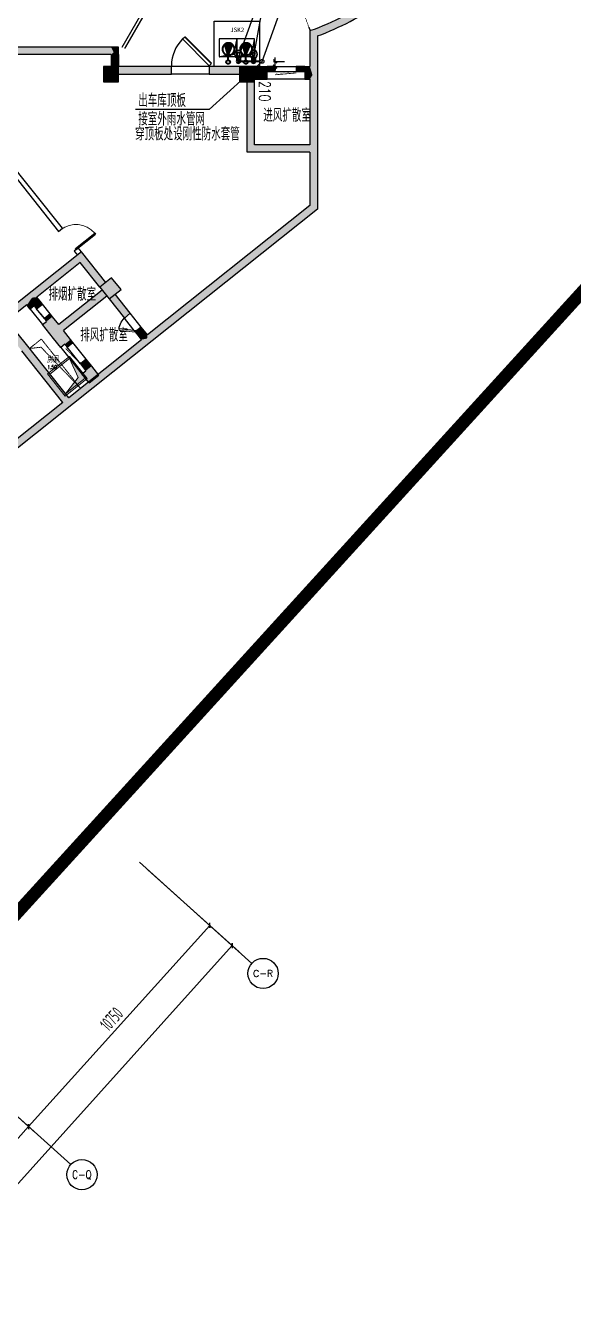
# Model space of a CAD drawing. Extents: x -2120532 to 1934524, y -1331911 to 424203.
# Drawn here: x 86954 to 108697, y -295631 to -244586 of the extents above; entities that cross this region are included whole.
import ezdxf
from ezdxf.enums import TextEntityAlignment as Align

# ---------------------------------------------------------------- set-up
doc = ezdxf.new("R2010")
doc.units = 0
doc.header["$LTSCALE"] = 10
for name, pattern in [('ACAD_ISO05W100', [34, 24, -3, 0.5, -3, 0.5, -3]), ('DASH', [0.35, 0.25, -0.1]), ('排水', [1.1, 1, -0.1])]:
    doc.linetypes.add(name, pattern=pattern)
for name, color, linetype in [('0-绿', 3, 'Continuous'), ('A-COLUMN', 8, 'Continuous'), ('A-REDLINE', 1, 'ACAD_ISO05W100'), ('A-ROOM_NAME', 23, 'Continuous'), ('A-WALL', 2, 'Continuous'), ('A-WINDOW', 8, 'Continuous'), ('AXIS', 3, 'Continuous'), ('AXIS_TEXT', 7, 'Continuous'), ('PUB_HATCH', 8, 'Continuous'), ('R_人防洗消集水坑', 32, 'Continuous'), ('SPACE', 7, 'Continuous'), ('W-DIM_压力废', 3, 'Continuous'), ('W-DIM_消防', 3, 'Continuous'), ('W-PIPE-压力废', 31, 'Continuous'), ('W-TWT_DIM', 3, 'Continuous'), ('W-TWT_LEAD', 3, 'Continuous'), ('W-VALVE_废水', 7, 'Continuous'), ('W-VPIPE-压力废', 31, 'Continuous'), ('WINDOW_RF', 8, 'Continuous'), ('集水坑', 4, 'Continuous')]:
    doc.layers.add(name, color=color, linetype=linetype)
doc.layers.add('GPS-污水', color=2, linetype='排水', lineweight=40)
doc.layers.add('HOLE', color=52, linetype='Continuous', lineweight=15)
doc.styles.add('8B2_02', font='tssdeng.shx', dxfattribs={"width": 0.6, "bigfont": 'TSSDCHN.shx'})
doc.styles.add('_TCH_AXIS', font='COMPLEX', dxfattribs={"bigfont": 'GBCBIG'})
doc.styles.add('_TCH_DIM_T3', font='SIMPLEX', dxfattribs={"width": 0.705882, "bigfont": 'GBCBIG'})
doc.styles.add('_TCH_SPACE', font='SIMPLEX', dxfattribs={"height": 5, "bigfont": 'GBCBIG'})
doc.styles.add('COMPLEX', font='COMPLEX.shx', dxfattribs={"width": 0.65})
doc.styles.get("Standard").update_dxf_attribs({"font": 'TSSDENG.shx', "width": 0.7, "bigfont": 'TSSDCHN.shx'})
doc.styles.add('STANDARD_T3', font='TSSDENG.shx', dxfattribs={"width": 0.56, "bigfont": 'TSSDCHN.shx'})
doc.styles.add('黑体', font='simhei.ttf', dxfattribs={"width": 0.65})
doc.dimstyles.new('_TCH_ARCH&&150', dxfattribs={"dimtxt": 525, "dimasz": 150, "dimexe": 375, "dimexo": 450, "dimgap": 150, "dimtad": 1, "dimdec": 0, "dimzin": 0, "dimdsep": 46, "dimtxsty": 'STANDARD_T3', "dimblk": 'ARCHTICK', "dimcen": 0.09, "dimclrt": 7, "dimazin": 2, "dimtfac": 1, "dimtdec": 0, "dimtix": 1, "dimtmove": 2, "dimatfit": 3, "dimfxl": 0, "dimtolj": 1, "dimtzin": 0, "dimarcsym": 0})
doc.dimstyles.new('_TWT_ARCH&&150', dxfattribs={"dimtxt": 446.25, "dimasz": 150, "dimexe": 375, "dimexo": 450, "dimgap": 189.375, "dimtad": 1, "dimdec": 0, "dimzin": 0, "dimdsep": 46, "dimtxsty": '_TCH_DIM_T3', "dimblk": 'ARCHTICK', "dimcen": 0.09, "dimclrt": 7, "dimazin": 2, "dimtfac": 1, "dimtdec": 0, "dimtix": 1, "dimtmove": 2, "dimatfit": 3, "dimfxl": 0, "dimtolj": 1, "dimtzin": 0, "dimarcsym": 0})

# ---------------------------------------------------------------- blocks, each defined once
blk = doc.blocks.new('A$C2E841D35')
at = {"color": 7, "ltscale": 100}
for p, q in [((292, 381), (181, 381)), ((292, 219), (181, 219)), ((292, -219), (181, -219)), ((292, -381), (181, -381))]:
    blk.add_line(p, q, dxfattribs=at)
for centre, radius in [((150, 297), 86.2), ((150, 297), 86.2), ((150, 300), 62), ((430, 300), 159), ((430, 300), 159), ((430, 300), 140), ((430, 300), 140), ((430, 300), 73.2), ((430, 300), 73.2), ((430, 300), 56.6), ((430, 300), 56.6), ((150, -303), 86.2), ((150, -303), 86.2), ((150, -300), 62), ((430, -300), 159), ((430, -300), 159), ((430, -300), 140), ((430, -300), 140), ((430, -300), 73.2), ((430, -300), 73.2), ((430, -300), 56.6), ((430, -300), 56.6)]:
    blk.add_circle(centre, radius, dxfattribs=at)
blk = doc.blocks.new('洗消坑')
at = {"layer": 'R_人防洗消集水坑', "lineweight": 15}
h = blk.add_hatch(color=8, dxfattribs=at)
h.dxf.hatch_style = 1
h.paths.add_polyline_path([(156239, -383392), (155737, -384047), (156520, -383424), (155897, -382642)])
at = {"layer": 'R_人防洗消集水坑', "color": 8, "lineweight": 15}
for points in [[(155728, -384131), (156604, -383434), (155906, -382558), (155030, -383255)], [(155737, -384047), (156520, -383424), (155897, -382642), (155114, -383265)]]:
    blk.add_lwpolyline(points, close=True, dxfattribs=at)
blk.add_lwpolyline([(155897, -382642), (156239, -383392), (155737, -384047)], dxfattribs=at)
blk = doc.blocks.new('$SB01_1')
h = blk.add_hatch(color=256)
h.dxf.hatch_style = 1
h.paths.add_polyline_path([(-0.38, -0.32), (0.5, 0), (-0.38, 0.32)])
h.paths.add_polyline_path([(0, 0), (0, 0), (0, 0), (0, 0)], flags=24)
h.paths.add_polyline_path([(0, 0), (0, 0), (0, 0), (0, 0)], flags=24)
h.paths.add_polyline_path([(0, 0), (0, 0), (0, 0), (0, 0)], flags=24)
for p, q in [((0.5, 0), (-0.38, 0.32)), ((-0.38, 0.32), (-0.38, -0.32)), ((0.5, 0), (-0.38, -0.32))]:
    blk.add_line(p, q)
blk.add_circle((0, 0), 0.5)
at = {"flags": 1}
for tag in ['UNIT', 'WHAT', 'SPEC']:
    blk.add_attdef(tag, (0, 0), '', height=0.001, dxfattribs=at)
blk = doc.blocks.new('_ArchTick')
at = {"color": 0, "linetype": 'ByBlock', "const_width": 0.4}
blk.add_lwpolyline([(-0.5, -0.5), (0.5, 0.5)], dxfattribs=at)
blk = doc.blocks.new('*D124')
at = {"layer": 'AXIS', "color": 0, "lineweight": -2, "transparency": 16777216}
for p, q in [((84616, -286091), (87347, -288550)), ((81381, -294615), (87069, -288299)), ((78929, -292407), (81660, -294866))]:
    blk.add_line(p, q, dxfattribs=at)
at = {"layer": 'Defpoints', "color": 0, "transparency": 16777216}
for p in [(84282, -285789), (87069, -288299), (78594, -292106)]:
    blk.add_point(p, dxfattribs=at)
at = {"layer": 'AXIS', "color": 0, "lineweight": -2, "transparency": 16777216, "xscale": 150, "yscale": 150, "zscale": 150}
for p, rotation in [((87069, -288299), 47.99999999999585), ((81381, -294615), 227.9999999999959)]:
    blk.add_blockref('_ArchTick', p, dxfattribs=dict(at, rotation=rotation))
at = {"layer": 'AXIS', "color": 7, "transparency": 16777216, "insert": (83918, -291181), "char_height": 525, "attachment_point": 5, "rotation": 48, "style": 'STANDARD_T3'}
blk.add_mtext('\\A1;8500', dxfattribs=at)
blk = doc.blocks.new('*D125')
at = {"layer": 'AXIS', "color": 0, "lineweight": -2, "transparency": 16777216}
for p, q in [((91809, -278102), (94541, -280561)), ((87069, -288299), (94262, -280310)), ((84616, -286091), (87347, -288550))]:
    blk.add_line(p, q, dxfattribs=at)
at = {"layer": 'Defpoints', "color": 0, "transparency": 16777216}
for p in [(91475, -277801), (94262, -280310), (84282, -285789)]:
    blk.add_point(p, dxfattribs=at)
at = {"layer": 'AXIS', "color": 0, "lineweight": -2, "transparency": 16777216, "xscale": 150, "yscale": 150, "zscale": 150}
for p, rotation in [((94262, -280310), 47.99999999999567), ((87069, -288299), 227.9999999999957)]:
    blk.add_blockref('_ArchTick', p, dxfattribs=dict(at, rotation=rotation))
at = {"layer": 'AXIS', "color": 7, "transparency": 16777216, "insert": (90359, -284028), "char_height": 525, "attachment_point": 5, "rotation": 48, "style": 'STANDARD_T3'}
blk.add_mtext('\\A1;10750', dxfattribs=at)
blk = doc.blocks.new('*D126')
at = {"layer": 'AXIS', "color": 0, "lineweight": -2, "transparency": 16777216}
for p, q in [((91809, -278102), (95432, -281364)), ((5657, -380508), (95154, -281113)), ((2313, -377497), (5936, -380759))]:
    blk.add_line(p, q, dxfattribs=at)
at = {"layer": 'Defpoints', "color": 0, "transparency": 16777216}
for p in [(91475, -277801), (95154, -281113), (1979, -377196)]:
    blk.add_point(p, dxfattribs=at)
at = {"layer": 'AXIS', "color": 0, "lineweight": -2, "transparency": 16777216, "xscale": 150, "yscale": 150, "zscale": 150}
for p, rotation in [((95154, -281113), 47.99999999999579), ((5657, -380508), 227.9999999999958)]:
    blk.add_blockref('_ArchTick', p, dxfattribs=dict(at, rotation=rotation))
at = {"layer": 'AXIS', "color": 7, "transparency": 16777216, "insert": (50099, -330535), "char_height": 525, "attachment_point": 5, "rotation": 48, "style": 'STANDARD_T3'}
blk.add_mtext('\\A1;133750', dxfattribs=at)
blk = doc.blocks.new('_FZH')
blk.add_lwpolyline([(-0.5, -0.5), (0.5, -0.5), (0.5, 0.5), (-0.5, 0.5)], close=True)
at = {"layer": 'PUB_HATCH'}
blk.add_solid([(-0.5, -0.5), (0.5, -0.5), (-0.5, 0.5), (0.5, 0.5)], dxfattribs=at)
blk = doc.blocks.new('$DorLib2D$00000212')
at = {"color": 0}
for p, q in [((-0.5, 0.0417), (-0.067, 0.2917)), ((0.5, 0.0417), (0.067, 0.2917))]:
    blk.add_line(p, q, dxfattribs=at)
at = {"color": 0, "const_width": 0.00833}
for points in [[(-0.5083, 0.0561), (-0.0753, 0.3061)], [(0.5083, 0.0561), (0.0753, 0.3061)]]:
    blk.add_lwpolyline(points, dxfattribs=at)
blk = doc.blocks.new('$DorLib2D$00000085')
for p, q in [((-0.207, 0.832), (-0.148, 0.891)), ((0.5, 0.125), (-0.207, 0.832)), ((0.5, 0.125), (0.559, 0.184))]:
    blk.add_line(p, q)
at = {"const_width": 0.0417}
blk.add_lwpolyline([(0.559, 0.184), (-0.148, 0.891)], dxfattribs=at)
blk.add_arc((0.5, 0.125), 1, 135, 180)
blk = doc.blocks.new('$DorLib2D$00000251')
at = {"color": 0}
for points, const_width in [([(-0.505, 0.178), (0.492, 0.265)], 0.0375), ([(-0.5, 0.125), (-0.289, 0.145)], 0.00625), ([(-0.209, 0.15), (-0.002, 0.169)], 0.00625), ([(0.055, 0.174), (0.246, 0.191)], 0.00625), ([(0.292, 0.194), (0.496, 0.212)], 0.00625)]:
    blk.add_lwpolyline(points, dxfattribs=dict(at, const_width=const_width))
blk = doc.blocks.new('$DorLib2D$00000249')
at = {"color": 0}
for points, const_width in [([(-0.5, 0.27), (0.49, 0.36)], 0.06), ([(-0.5, 0.2), (-0.25, 0.22)], 0.01), ([(-0.16, 0.23), (0.13, 0.26)], 0.01), ([(0.21, 0.26), (0.5, 0.29)], 0.01)]:
    blk.add_lwpolyline(points, dxfattribs=dict(at, const_width=const_width))
blk = doc.blocks.new('$DorLib2D$00000001')
for p, q in [((0.45, 0.975), (0.5, 0.975)), ((0.45, 0), (0.45, 0.975)), ((0.5, 0), (0.5, 0.975)), ((0.5, 0), (0.45, 0))]:
    blk.add_line(p, q)
at = {"lineweight": 13}
blk.add_arc((0.475, 0), 0.975, 91.4693, 180, dxfattribs=at)
blk = doc.blocks.new('_AXISO')
blk.add_circle((0, 0), 0.5)
at = {"layer": 'AXIS_TEXT', "style": 'COMPLEX', "width": 1.041667}
blk.add_attdef('A', text='', height=0.56, dxfattribs=at).set_placement((-0.25, -0.28), (0.25, -0.28), align=Align.FIT)
blk = doc.blocks.new('*D290')
at = {"layer": 'Defpoints', "color": 0, "transparency": 16777216}
for p in [(96339, -246003), (96858, -246003), (96339, -246210)]:
    blk.add_point(p, dxfattribs=at)
at = {"layer": 'W-TWT_DIM', "color": 0, "lineweight": -2, "transparency": 16777216}
for p, q in [((96789, -246003), (97233, -246003)), ((96858, -246003), (96858, -245853)), ((96858, -246210), (96858, -246003)), ((96789, -246210), (97233, -246210)), ((96858, -246210), (96858, -246360))]:
    blk.add_line(p, q, dxfattribs=at)
at = {"layer": 'W-TWT_DIM', "color": 0, "lineweight": -2, "transparency": 16777216, "xscale": 150, "yscale": 150, "zscale": 150}
for p, rotation in [((96858, -246003), 270.0000725263115), ((96858, -246210), 90.0000725263115)]:
    blk.add_blockref('_ArchTick', p, dxfattribs=dict(at, rotation=rotation))
at = {"layer": 'W-TWT_DIM', "color": 7, "transparency": 16777216, "insert": (96445, -247188), "char_height": 446.2, "attachment_point": 5, "rotation": 270.0001, "style": '_TCH_DIM_T3'}
blk.add_mtext('\\A1;210', dxfattribs=at)

msp = doc.modelspace()

# ---------------------------------------------------------------- hatches: boundary and pattern name
at = {"layer": 'PUB_HATCH'}
for points in [[(98241.4, -244782.3), (98541.4, -244992.7, 0.0604636), (101066.9, -243686), (100897.9, -243438.1, -0.0649961)], [(98541.4, -244992.7), (98241.4, -244782.3), (98241.4, -246210.4), (98341.4, -246543.7), (98541.4, -246710.4)], [(85841.4, -245435.4), (85841.4, -245735.4), (90341.4, -245735.4), (90441.4, -245635.4), (90341.4, -245435.4)], [(90641.4, -245735.4), (90641.4, -245435.4), (90341.4, -245435.4), (90441.4, -245635.4)], [(90341.4, -246210.4), (90641.4, -246210.4), (90641.4, -245735.4), (90441.4, -245635.4), (90341.4, -245735.4)], [(90641.4, -246210.4), (90641.4, -246510.4), (92741.4, -246510.4), (92741.4, -246210.4)], [(95441.4, -246510.4), (95441.4, -246210.4), (94241.4, -246210.4), (94241.4, -246510.4)], [(96041.4, -246210.4), (96041.4, -246710.4), (96541.5, -246710.4), (96541.5, -246210.4)], [(96541.5, -246410.4), (96841.5, -246410.4), (96841.5, -246210.4), (96541.5, -246210.4)], [(98041.5, -246210.4), (97691.5, -246210.4), (97691.5, -246410.4), (98041.5, -246410.4)], [(98041.5, -246210.4), (98041.5, -246710.4), (98241.4, -246710.4), (98341.4, -246543.7), (98241.4, -246210.4)], [(98341.4, -246543.7), (98241.4, -246710.4), (98241.4, -249310.4), (98341.4, -249510.4), (98541.4, -249610.4), (98541.4, -246710.4)], [(96041.4, -246810.4), (95741.4, -246810.4), (95741.4, -249610.4), (96041.4, -249310.4)], [(98341.4, -249510.4), (98241.4, -249310.4), (96041.4, -249310.4), (95741.4, -249610.4), (98241.4, -249610.4)], [(98341.4, -249510.4), (98241.4, -249610.4), (98241.4, -251728), (98541.4, -251872.6), (98541.4, -249610.4)], [(98541.4, -251872.6), (98241.4, -251728), (91789.8, -256865.8), (91773.9, -257006.3), (91976.7, -257100.4)], [(89116, -253989.8), (89163.8, -253568.3), (87208.2, -255125.7), (87202.4, -255385.9), (87395, -255360.3)], [(89894.7, -254967.6), (90129.4, -254780.7), (89163.8, -253568.3), (89116, -253989.8)], [(87202.4, -255385.9), (87208.2, -255125.7), (86034.8, -256060.1), (86081.1, -256278.8), (86221.7, -256294.8), (87003.9, -255671.8)], [(90175, -255319.6), (89988.2, -255085), (88267.2, -256455.5), (88261.4, -256715.8), (88454.1, -256690.2)], [(87136.3, -255838.1), (87527.4, -255526.6), (87395, -255360.3), (87202.4, -255385.9), (87003.9, -255671.8)], [(87292.8, -255713.5), (87383, -255826.8), (87617.7, -255639.9), (87527.4, -255526.6)], [(90503.2, -255250.1), (90268.5, -255437), (90869.9, -256192.2), (91104.6, -256005.3)], [(88261.4, -256715.8), (88267.2, -256455.5), (88018, -256142.6), (87626.9, -256454.1), (88063, -257001.6)], [(88018, -256142.6), (87929.2, -256031.1), (87694.5, -256218), (87783.3, -256329.5)], [(86796.8, -257498.6), (87031.5, -257311.7), (86221.7, -256294.8), (86081.1, -256278.8), (85987, -256481.7)], [(88346.1, -257357.2), (88737.2, -257045.7), (88454.1, -256690.2), (88261.4, -256715.8), (88063, -257001.6)], [(91789.8, -256865.8), (91540.6, -256552.9), (91306, -256739.8), (91555.1, -257052.7), (91773.9, -257006.3)], [(88502.5, -257232.6), (88596, -257349.9), (88830.6, -257163), (88737.2, -257045.7)], [(91773.9, -257006.3), (91555.1, -257052.7), (88660.8, -259357.6), (88644.9, -259498.1), (88847.7, -259592.3), (91976.7, -257100.4)], [(88644.9, -259498.1), (88660.8, -259357.6), (87031.5, -257311.7), (86796.8, -257498.6), (88426.1, -259544.5)], [(89578.2, -258101.7), (89360.2, -257827.9), (89125.5, -258014.8), (89343.5, -258288.6)], [(89861.3, -258457.2), (89578.2, -258101.7), (89187.1, -258413.2), (89470.2, -258768.7)], [(88644.9, -259498.1), (88426.1, -259544.5), (83458.8, -263500.3), (83403.8, -263672), (83528.4, -263828.4), (88847.7, -259592.3)]]:
    msp.add_hatch(color=8, dxfattribs=at).paths.add_polyline_path(points)

# ---------------------------------------------------------------- linework, layer by layer
at = {"color": 8, "linetype": 'DASH'}
msp.add_lwpolyline([(94421.1, -233935.4), (98241.4, -244778.6)], dxfattribs=at)
at = {"layer": 'A-REDLINE', "color": 8, "const_width": 500, "flags": 128}
msp.add_lwpolyline([(-107392.3, -142842.2), (-93296.7, -144216.6), (-79168.4, -145199), (-65018.3, -145788.8), (-50857.3, -145985.4), (24722.1, -145985.4), (100301.4, -145985.4), (107771.4, -146171.5), (115222.9, -146729.4), (122637.3, -147657.7), (129996.3, -148954), (137281.7, -150615.3), (144475.2, -152637.3), (151559.1, -155015), (158515.9, -157742.6), (165328.1, -160813.2), (171979, -164219.2), (178452, -167952.3), (184731.1, -172003), (113147, -250657.3), (41562.9, -329311.5), (-30021.2, -407965.7), (-107392.3, -385638.9), (-107392.3, -264240.5)], close=True, dxfattribs=at)
at = {"layer": 'A-WALL', "color": 8}
for p, q in [((98241.4, -244782.3), (98241.4, -246210.4)), ((98541.4, -244992.7), (98541.4, -246710.4)), ((90341.4, -245435.4), (85841.4, -245435.4)), ((90641.4, -245435.4), (90341.4, -245435.4)), ((90641.4, -245735.4), (90641.4, -245435.4)), ((90341.4, -245735.4), (85841.4, -245735.4)), ((90341.4, -245735.4), (90341.4, -246210.4)), ((90641.4, -245735.4), (90641.4, -246210.4)), ((92741.4, -246210.4), (90641.4, -246210.4)), ((90641.4, -246510.4), (92741.4, -246510.4)), ((92741.4, -246510.4), (92741.4, -246210.4)), ((95441.4, -246210.4), (94241.4, -246210.4)), ((94241.4, -246210.4), (94241.4, -246510.4)), ((94241.4, -246510.4), (95441.4, -246510.4)), ((96041.4, -246210.4), (96541.5, -246210.4)), ((96841.5, -246210.4), (96541.5, -246210.4)), ((96541.5, -246410.4), (96841.5, -246410.4)), ((96541.5, -246710.4), (96541.5, -246410.4)), ((96841.5, -246410.4), (96841.5, -246210.4)), ((98041.5, -246210.4), (97691.5, -246210.4)), ((97691.5, -246210.4), (97691.5, -246410.4)), ((97691.5, -246410.4), (98041.5, -246410.4)), ((98041.5, -246210.4), (98241.4, -246210.4)), ((98041.5, -246410.4), (98041.5, -246710.4)), ((95741.4, -249610.4), (95741.4, -246810.4)), ((96041.4, -246710.4), (96541.5, -246710.4)), ((96041.4, -249310.4), (96041.4, -246810.4)), ((98041.5, -246710.4), (98241.4, -246710.4)), ((98241.4, -246710.4), (98241.4, -249310.4)), ((98541.4, -246710.4), (98541.4, -249610.4)), ((98241.4, -249310.4), (96041.4, -249310.4)), ((85855.8, -249735.4), (88259.8, -252754.1)), ((88416.2, -252629.5), (86111.5, -249735.4)), ((98241.4, -249610.4), (95741.4, -249610.4)), ((98241.4, -249610.4), (98241.4, -251728)), ((98541.4, -249610.4), (98541.4, -251872.6)), ((98241.4, -251728), (91789.8, -256865.8)), ((98541.4, -251872.6), (91976.7, -257100.4)), ((88259.8, -252754.1), (88416.2, -252629.5)), ((89163.8, -253568.3), (87208.2, -255125.7)), ((89039.2, -253411.8), (88882.8, -253536.4)), ((88882.8, -253536.4), (89007.3, -253692.8)), ((89163.8, -253568.3), (89039.2, -253411.8)), ((90129.4, -254780.7), (89163.8, -253568.3)), ((89116, -253989.8), (87395, -255360.3)), ((89894.7, -254967.6), (89116, -253989.8)), ((87208.2, -255125.7), (86034.8, -256060.1)), ((89988.2, -255085), (88267.2, -256455.5)), ((87003.9, -255671.8), (86221.7, -256294.8)), ((87136.3, -255838.1), (87003.9, -255671.8)), ((87292.8, -255713.5), (87136.3, -255838.1)), ((87292.8, -255713.5), (87383, -255826.8)), ((87383, -255826.8), (87617.7, -255639.9)), ((87527.4, -255526.6), (87395, -255360.3)), ((87617.7, -255639.9), (87527.4, -255526.6)), ((90175, -255319.6), (88454.1, -256690.2)), ((90268.5, -255437), (90869.9, -256192.2)), ((91104.6, -256005.3), (90503.2, -255250.1)), ((87929.2, -256031.1), (87694.5, -256218)), ((87694.5, -256218), (87783.3, -256329.5)), ((88018, -256142.6), (87929.2, -256031.1)), ((88267.2, -256455.5), (88018, -256142.6)), ((90869.9, -256192.2), (91104.6, -256005.3)), ((87031.5, -257311.7), (86221.7, -256294.8)), ((87626.9, -256454.1), (87783.3, -256329.5)), ((88063, -257001.6), (87626.9, -256454.1)), ((88737.2, -257045.7), (88454.1, -256690.2)), ((91540.6, -256552.9), (91306, -256739.8)), ((91306, -256739.8), (91555.1, -257052.7)), ((91789.8, -256865.8), (91540.6, -256552.9)), ((88346.1, -257357.2), (88063, -257001.6)), ((88502.5, -257232.6), (88346.1, -257357.2)), ((88502.5, -257232.6), (88596, -257349.9)), ((88596, -257349.9), (88830.6, -257163)), ((91555.1, -257052.7), (88660.8, -259357.6)), ((88830.6, -257163), (88737.2, -257045.7)), ((91976.7, -257100.4), (88847.7, -259592.3)), ((88426.1, -259544.5), (86796.8, -257498.6)), ((88660.8, -259357.6), (87031.5, -257311.7)), ((89360.2, -257827.9), (89125.5, -258014.8)), ((89125.5, -258014.8), (89343.5, -258288.6)), ((89578.2, -258101.7), (89360.2, -257827.9)), ((89861.3, -258457.2), (89578.2, -258101.7)), ((89187.1, -258413.2), (89343.5, -258288.6)), ((89470.2, -258768.7), (89187.1, -258413.2)), ((89470.2, -258768.7), (89861.3, -258457.2)), ((88426.1, -259544.5), (83458.8, -263500.3)), ((88847.7, -259592.3), (83528.4, -263828.4))]:
    msp.add_line(p, q, dxfattribs=at)
for radius, start in [(11500, 289.40231), (11800, 290.43699)]:
    msp.add_arc((94421.1, -233935.4), radius, start, 304.27739, dxfattribs=at)
at = {"layer": 'AXIS', "color": 8}
for p, q in [((91475.1, -277800.6), (95933.9, -281815.4)), ((84281.9, -285789.4), (88740.8, -289804.2))]:
    msp.add_line(p, q, dxfattribs=at)
at = {"layer": 'GPS-污水', "color": 8, "linetype": '排水'}
for p, q in [((94991.4, -245955.4), (94991.4, -245753.6)), ((95691.4, -245955.4), (95691.4, -245753.6))]:
    msp.add_line(p, q, dxfattribs=at)
for centre in [(94991.4, -246030.4), (95691.4, -246030.4)]:
    msp.add_circle(centre, 75, dxfattribs=at)
at = {"layer": 'HOLE', "color": 8, "linetype": 'DASH'}
msp.add_lwpolyline([(87572.8, -257028.2), (87103.4, -257402), (88660.8, -259357.6), (89130.2, -258983.8)], close=True, dxfattribs=at)
msp.add_lwpolyline([(87103.4, -257402), (87563.5, -257353.7), (89130.2, -258983.8)], dxfattribs=at)
at = {"layer": 'W-DIM_压力废', "linetype": 'ByBlock'}
msp.add_line((96338.7, -246002.6, 3000), (97065, -243988.1, 3000), dxfattribs=at)
at = {"layer": 'W-PIPE-压力废', "ltscale": 1.5, "const_width": 75}
msp.add_lwpolyline([(95386.7, -246002.6), (96263.7, -246002.6)], dxfattribs=at)
at = {"layer": 'W-TWT_LEAD'}
for p, q in [((95455.5, -245702.1), (96620, -242452.7)), ((96010.9, -245792.7), (96620, -242452.7)), ((96338.7, -246002.6), (94241.6, -247919.4)), ((94241.6, -247919.4), (91319.2, -247919.4))]:
    msp.add_line(p, q, dxfattribs=at)
at = {"layer": 'W-VPIPE-压力废', "linetype": 'ByBlock'}
msp.add_circle((96338.7, -246002.6), 75, dxfattribs=at)
at = {"layer": 'WINDOW_RF', "color": 8}
for p, q in [((94241.4, -246210.4), (92741.4, -246210.4)), ((94241.4, -246510.4), (92741.4, -246510.4)), ((96841.5, -246210.4), (97691.5, -246210.4)), ((96841.5, -246410.4), (97691.5, -246410.4)), ((87929.2, -256031.1, 330.3), (87617.7, -255639.9, 330.3)), ((87136.3, -255838.1), (87626.9, -256454.1)), ((87694.5, -256218, 330.3), (87383, -255826.8, 330.3)), ((91306, -256739.8), (90869.9, -256192.2)), ((91540.6, -256552.9), (91104.6, -256005.3)), ((89360.2, -257827.9), (88830.6, -257163)), ((88346.1, -257357.2), (89187.1, -258413.2)), ((89125.5, -258014.8), (88596, -257349.9))]:
    msp.add_line(p, q, dxfattribs=at)
msp.add_lwpolyline([(98041.4, -246710.4), (96541.4, -246710.4)], dxfattribs=at)
at = {"layer": '集水坑', "color": 8, "linetype": 'DASH', "ltscale": 0.5}
msp.add_lwpolyline([(94441.4, -244410.4), (96241.4, -244410.4), (96241.4, -246210.4), (94441.4, -246210.4)], close=True, dxfattribs=at)
at = {"layer": '集水坑', "color": 8, "linetype": 'Continuous', "ltscale": 0.5}
for points in [[(95341.4, -245110.4), (94641.4, -245110.4), (94641.4, -245810.4), (95341.4, -245810.4)], [(96041.4, -245110.4), (95341.4, -245110.4), (95341.4, -245810.4), (96041.4, -245810.4)]]:
    msp.add_lwpolyline(points, close=True, dxfattribs=at)
at = {"layer": '集水坑', "color": 8, "linetype": 'DASH', "ltscale": 0.5}
for points in [[(94641.4, -245816.4), (95237.2, -245712.2), (95341.4, -245116.4)], [(95341.4, -245810.4), (95937.2, -245706.2), (96041.4, -245110.4)]]:
    msp.add_lwpolyline(points, dxfattribs=at)

# ---------------------------------------------------------------- block references
at = {"color": 8}
msp.add_blockref('洗消坑', (-67208.6, 124839.6), dxfattribs=at)
at = {"layer": 'A-COLUMN', "color": 8}
for p, xscale, yscale, zscale, rotation in [((90341.4, -246510.4), 600, 600, 600, 90), ((95741.4, -246510.4), 600, 600, 600, 90), ((90316.3, -255015.4), 600.0000000000215, 600.0000000000215, 600.0000000000215, 38.53258702836033)]:
    msp.add_blockref('_FZH', p, dxfattribs=dict(at, xscale=xscale, yscale=yscale, zscale=zscale, rotation=rotation))
at = {"layer": 'A-WINDOW', "color": 8, "xscale": -999.9999999999999, "yscale": -999.9999999999999, "zscale": 200, "rotation": 128.5325870243765}
msp.add_blockref('$DorLib2D$00000001', (88649.5, -253083), dxfattribs=at)
at = {"layer": 'AXIS', "color": 8}
ref = msp.add_blockref('_AXISO', (96379.8, -282216.9), dxfattribs=dict(at, xscale=1200, yscale=1200, zscale=1200))
ref.add_attrib('A', 'C-R', dxfattribs={"layer": 'AXIS_TEXT', "height": 258.24, "style": '_TCH_AXIS'}).set_placement((95980.2, -282346), (96779.5, -282346), align=Align.FIT)
ref = msp.add_blockref('_AXISO', (89186.7, -290205.7), dxfattribs=dict(at, xscale=1200, yscale=1200, zscale=1200))
ref.add_attrib('A', 'C-Q', dxfattribs={"layer": 'AXIS_TEXT', "height": 320.45, "style": '_TCH_AXIS', "width": 0.807692}).set_placement((88798.4, -290365.9), (89574.9, -290365.9), align=Align.FIT)
at = {"layer": 'GPS-污水', "color": 8, "linetype": '排水', "xscale": -480.0000000000002, "yscale": 480.0000000000002, "zscale": 480.0000000000002, "rotation": 86.25353747292927}
for p in [(95004.9, -245514.1, 0), (95704.9, -245514.1, 0)]:
    msp.add_blockref('$SB01_1', p, dxfattribs=at)
at = {"layer": 'W-VALVE_废水', "xscale": -1, "rotation": 270.0000000000055}
msp.add_blockref('A$C2E841D35', (95701.7, -246150.1, 0), dxfattribs=at)
at = {"layer": 'WINDOW_RF', "color": 8}
for name, p, xscale, yscale, zscale, rotation in [('$DorLib2D$00000212', (90491.4, -241935.4), -7000, 7000, 300, 270), ('$DorLib2D$00000085', (93491.4, -246360.4), -1500, -1500, 300, 180), ('$DorLib2D$00000251', (97266.5, -246310.4), -850, -850, 200, 6.825739973237433e-09), ('$DorLib2D$00000249', (87656.1, -255928.9), 500, 500, 300, 128.5325870243865), ('$DorLib2D$00000251', (88978.1, -257588.9), 850, 850, 300, 128.5325870243763)]:
    msp.add_blockref(name, p, dxfattribs=dict(at, xscale=xscale, yscale=yscale, zscale=zscale, rotation=rotation))
at = {"layer": 'WINDOW_RF', "color": 8, "lineweight": 15, "xscale": -700, "yscale": 700, "zscale": 300, "rotation": 128.5325870243776}
msp.add_blockref('$DorLib2D$00000085', (91205.3, -256372.5), dxfattribs=at)

# ---------------------------------------------------------------- texts
at = {"layer": '0-绿', "color": 8, "linetype": 'DASH', "style": '黑体'}
msp.add_text('JSK2', height=179.2, dxfattribs=at).set_placement((95071.4, -244839, 0))
at = {"layer": 'A-ROOM_NAME', "color": 8, "style": '8B2_02', "width": 0.6}
for s, p in [('进风扩散室', (96388.4, -248402.8)), ('排烟扩散室', (87857.4, -255505.1)), ('排风扩散室', (89121, -257125.5))]:
    msp.add_text(s, height=525, dxfattribs=at).set_placement(p)
at = {"layer": 'SPACE', "color": 8, "style": '_TCH_SPACE'}
msp.add_text('房间', height=241.13, dxfattribs=at).set_placement((87806.2, -257967.8))
at = {"layer": 'SPACE', "color": 8, "style": '_TCH_SPACE', "width": 0.705882}
msp.add_text('1.50', height=148.75, dxfattribs=at).set_placement((87809.1, -258217.2))
at = {"layer": 'W-DIM_消防', "color": 7, "style": '8B2_02', "width": 0.6}
msp.add_text('穿顶板处设刚性防水套管', height=525, dxfattribs=at).set_placement((91295.7, -249144.7))
at = {"layer": 'W-TWT_LEAD', "color": 7, "style": '8B2_02', "width": 0.6}
for s, p in [('出车库顶板', (91424.2, -247814.4)), ('接室外雨水管网', (91424.2, -248549.4))]:
    msp.add_text(s, height=525, dxfattribs=at).set_placement(p)

# ---------------------------------------------------------------- dimensions: what is measured, and where the dimension line sits
at = {"layer": 'AXIS', "color": 8}
for p1, p2, distance, picture, middle in [((1978.9, -377196.2), (91475.1, -277800.6), -4950, '*D126', (50099, -330534.6)), ((84281.9, -285789.4), (91475.1, -277800.6), -3750, '*D125', (90358.7, -284028.3)), ((78594.3, -292106.2), (84281.9, -285789.4), -3750, '*D124', (83918.4, -291181))]:
    dim = msp.add_aligned_dim(p1=p1, p2=p2, distance=distance, dimstyle='_TCH_ARCH&&150', dxfattribs=at)
    dim.commit()
    dim.dimension.update_dxf_attribs({"geometry": picture, "text_midpoint": middle})
at = {"layer": 'W-TWT_DIM'}
dim = msp.add_linear_dim(base=(96857.9, -246002.6), p1=(96338.7, -246210.4), p2=(96338.7, -246002.6), angle=90.00007, text='210', dimstyle='_TWT_ARCH&&150', dxfattribs=at)
dim.commit()
dim.dimension.update_dxf_attribs({"geometry": '*D290', "text_midpoint": (96445.4, -247188.5), "dimtype": 129})

doc.saveas('drawing.dxf')
